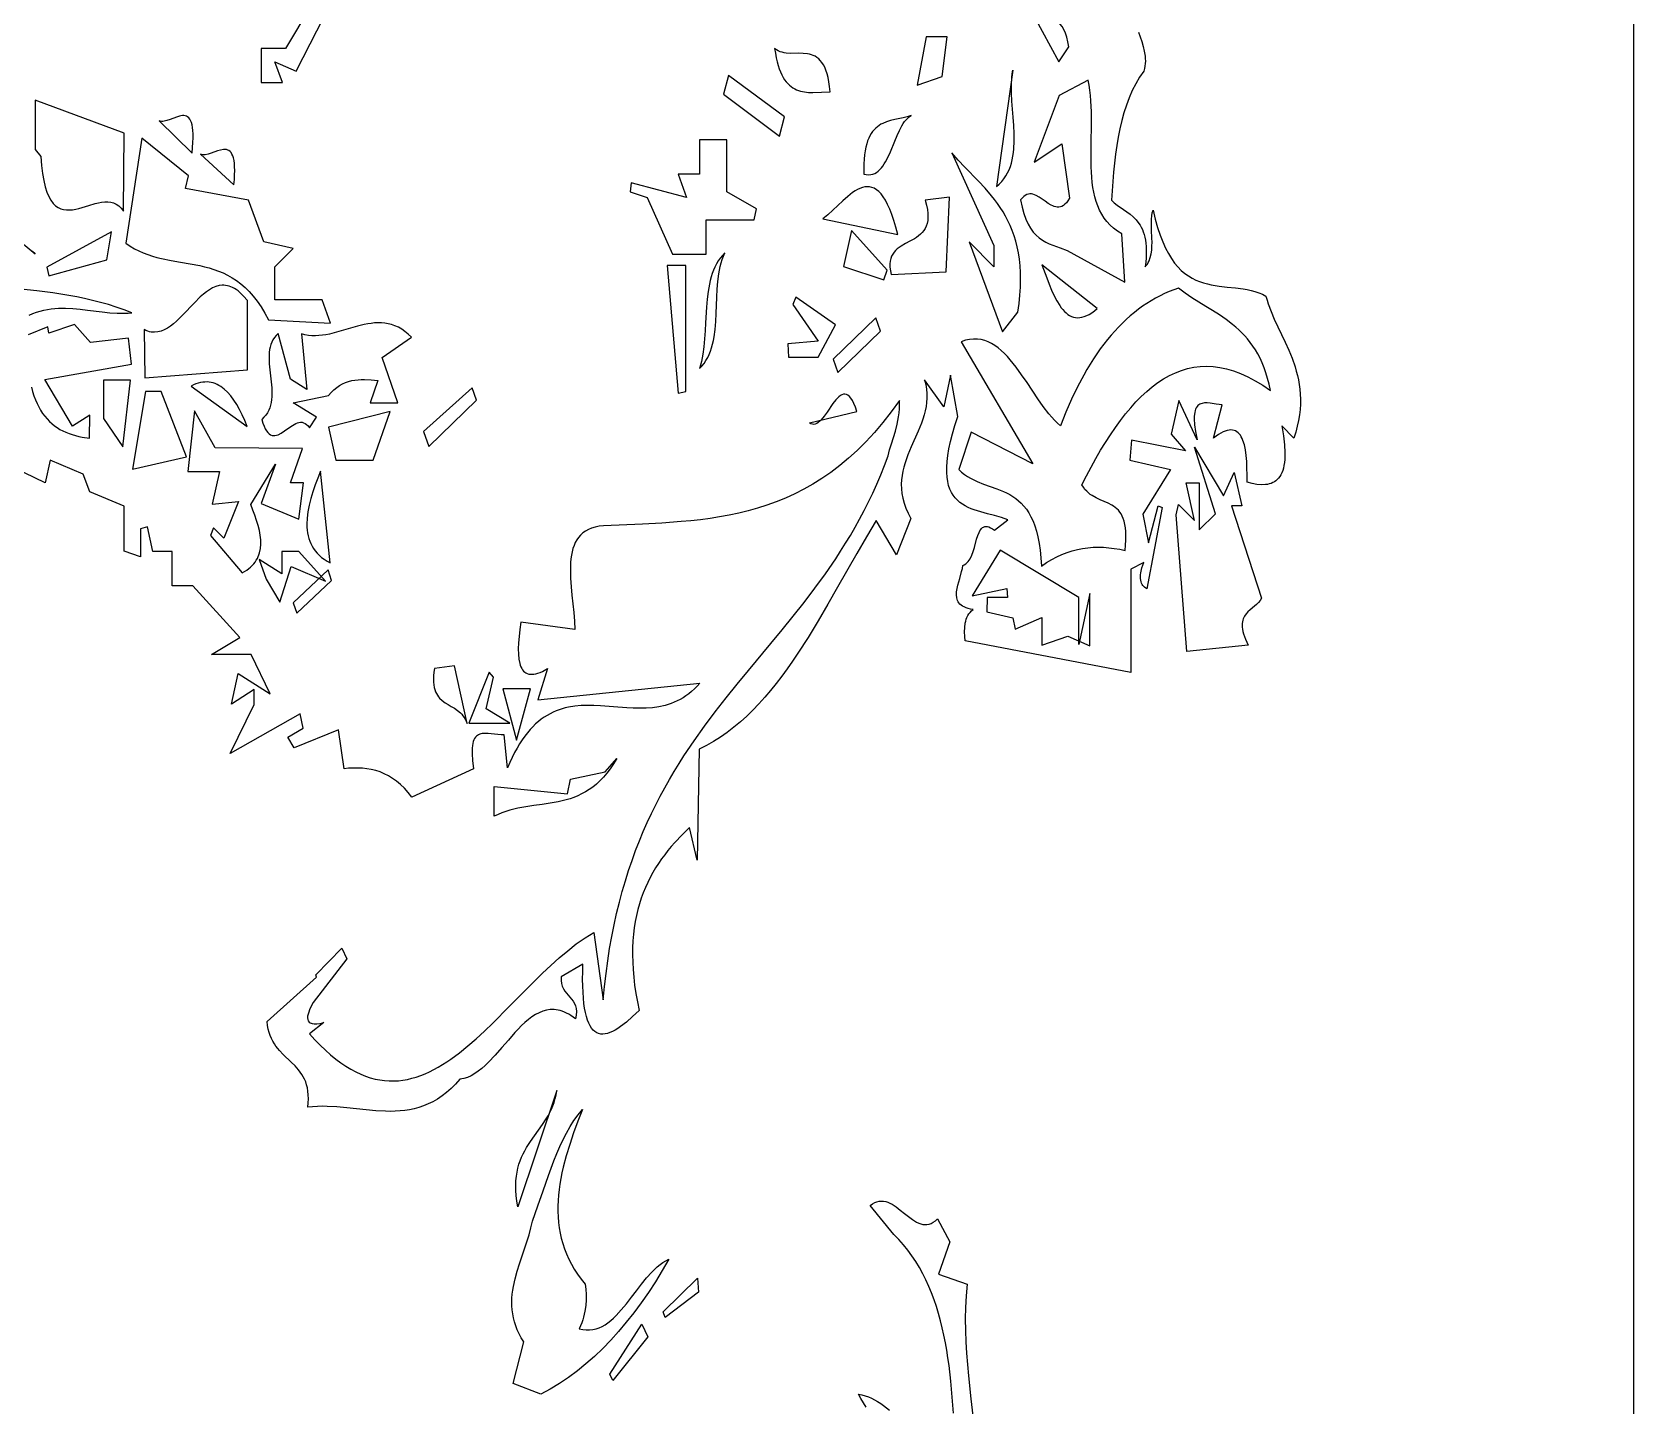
# Model space of a CAD drawing. Header units: metres. Extents: x 0 to 50, y 0 to 50.
# Drawn here: x 32.82 to 50, y 24.79 to 39.52 of the extents above; entities that cross this region are included whole.
import ezdxf

# ---------------------------------------------------------------- set-up
doc = ezdxf.new("R2010")
doc.units = ezdxf.units.M

msp = doc.modelspace()

# ---------------------------------------------------------------- linework, layer by layer
for points in [[(50, 3), (50, 47)], [(35.964207, 40.858509), (35.842983, 40.737045), (35.810016, 39.799904), (35.539962, 39.348922), (35.277678, 39.348922), (35.277678, 38.980998), (35.50534, 38.980998), (35.425692, 39.202679), (35.655216, 39.102689), (36.023903, 39.830687), (35.964207, 40.858509)], [(43.56487, 39.698552), (43.833377, 39.20584), (43.939105, 39.363841), (43.939105, 39.363841), (43.929809, 39.420045), (43.917901, 39.4696), (43.903539, 39.512921), (43.886879, 39.550425), (43.868079, 39.58253), (43.847294, 39.609653), (43.824683, 39.63221), (43.800402, 39.650618), (43.774608, 39.665294), (43.747457, 39.676655), (43.719108, 39.685118), (43.689717, 39.691099), (43.65944, 39.695017), (43.628436, 39.697287), (43.56487, 39.698552)], [(44.68709, 39.524259), (44.72111, 39.422307), (44.736547, 39.370385), (44.749131, 39.317974), (44.757509, 39.265182), (44.759698, 39.238677), (44.760328, 39.212116), (44.75923, 39.185513), (44.756235, 39.158881), (44.751173, 39.132234), (44.743875, 39.105586), (44.743875, 39.105586), (44.698236, 39.039146), (44.656926, 38.969301), (44.619703, 38.896207), (44.586322, 38.820017), (44.55654, 38.740887), (44.530113, 38.658971), (44.506798, 38.574424), (44.486351, 38.4874), (44.468529, 38.398055), (44.453087, 38.306544), (44.439782, 38.21302), (44.42837, 38.117639), (44.418608, 38.020555), (44.410253, 37.921923), (44.396785, 37.720634), (44.396785, 37.720634), (44.426522, 37.69315), (44.458694, 37.667889), (44.527433, 37.62017), (44.562549, 37.595778), (44.597193, 37.569741), (44.63064, 37.541093), (44.662164, 37.508866), (44.691038, 37.472094), (44.704254, 37.451701), (44.716536, 37.429809), (44.727792, 37.406297), (44.737932, 37.381045), (44.746865, 37.353931), (44.754499, 37.324835), (44.760746, 37.293635), (44.765512, 37.260211), (44.768709, 37.224441), (44.770245, 37.186206), (44.770029, 37.145384), (44.76797, 37.101854), (44.763978, 37.055496), (44.757962, 37.006188), (44.757962, 37.006188), (44.770487, 37.020788), (44.781583, 37.036287), (44.791329, 37.052622), (44.799805, 37.069734), (44.813261, 37.106036), (44.822589, 37.1447), (44.828424, 37.185235), (44.831401, 37.227147), (44.832156, 37.269943), (44.831324, 37.31313), (44.827442, 37.39871), (44.82484, 37.479942), (44.825608, 37.517696), (44.828603, 37.552886), (44.83446, 37.585018), (44.843815, 37.613599), (44.843815, 37.613599), (44.866681, 37.516681), (44.891414, 37.427961), (44.917923, 37.34706), (44.946118, 37.273596), (44.975909, 37.207189), (45.007206, 37.147459), (45.039918, 37.094027), (45.073956, 37.04651), (45.109229, 37.00453), (45.145646, 36.967705), (45.183119, 36.935656), (45.221556, 36.908002), (45.260867, 36.884363), (45.300963, 36.864358), (45.341752, 36.847608), (45.383146, 36.833731), (45.425053, 36.822348), (45.467383, 36.813079), (45.510047, 36.805542), (45.552954, 36.799357), (45.639136, 36.789525), (45.725208, 36.78054), (45.810448, 36.769359), (45.852531, 36.761994), (45.894136, 36.752939), (45.935172, 36.741814), (45.975549, 36.728238), (46.015177, 36.711831), (46.053966, 36.692213), (46.053966, 36.692213), (46.065283, 36.649967), (46.078253, 36.608165), (46.108439, 36.525575), (46.143098, 36.44381), (46.180807, 36.362238), (46.259671, 36.197139), (46.297977, 36.112346), (46.333632, 36.025213), (46.365212, 35.935107), (46.379028, 35.888742), (46.391291, 35.841396), (46.401823, 35.79299), (46.410446, 35.743445), (46.416981, 35.692682), (46.42125, 35.640622), (46.423075, 35.587186), (46.422279, 35.532294), (46.418683, 35.475868), (46.412109, 35.417828), (46.402379, 35.358095), (46.389314, 35.29659), (46.372737, 35.233234), (46.352469, 35.167948), (46.223823, 35.302849), (46.223823, 35.302849), (46.241635, 35.195183), (46.252505, 35.099275), (46.256744, 35.014596), (46.256474, 34.976304), (46.254663, 34.940621), (46.25135, 34.907483), (46.246575, 34.876824), (46.240375, 34.848577), (46.232791, 34.822677), (46.22386, 34.799058), (46.213623, 34.777654), (46.202117, 34.758399), (46.189382, 34.741227), (46.175457, 34.726074), (46.160381, 34.712872), (46.144193, 34.701556), (46.126932, 34.69206), (46.108636, 34.684319), (46.089345, 34.678266), (46.069097, 34.673836), (46.047932, 34.670962), (46.003006, 34.669622), (45.954878, 34.67372), (45.903859, 34.682728), (45.850262, 34.69612), (45.850262, 34.69612), (45.85115, 34.77421), (45.850119, 34.848552), (45.846914, 34.918563), (45.841278, 34.983658), (45.832956, 35.04325), (45.821692, 35.096755), (45.80723, 35.143588), (45.79872, 35.16432), (45.789315, 35.183164), (45.778982, 35.200048), (45.76769, 35.214898), (45.755407, 35.227641), (45.7421, 35.238204), (45.727738, 35.246514), (45.712289, 35.252498), (45.695721, 35.256082), (45.678001, 35.257194), (45.659099, 35.25576), (45.638981, 35.251708), (45.617616, 35.244963), (45.594972, 35.235454), (45.571017, 35.223106), (45.545719, 35.207847), (45.519046, 35.189603), (45.490966, 35.168302), (45.583467, 35.525406), (45.583467, 35.525406), (45.551704, 35.529118), (45.519347, 35.534145), (45.45509, 35.543929), (45.424308, 35.546577), (45.39517, 35.546323), (45.368236, 35.542114), (45.35577, 35.538197), (45.344065, 35.532896), (45.333191, 35.526079), (45.323217, 35.517614), (45.314214, 35.50737), (45.306251, 35.495214), (45.299399, 35.481016), (45.293727, 35.464643), (45.289305, 35.445963), (45.286204, 35.424845), (45.284493, 35.401157), (45.284242, 35.374768), (45.288401, 35.313356), (45.29924, 35.239556), (45.317318, 35.152313), (45.119649, 35.574093), (45.037524, 35.212528), (45.192336, 35.031557), (44.611064, 35.147979), (44.594296, 34.933384), (45.029371, 34.832877), (44.732096, 34.353988), (44.792254, 34.044993), (44.898249, 34.443262), (44.939918, 34.424976), (44.776184, 33.554364), (44.776184, 33.554364), (44.763828, 33.561418), (44.752509, 33.569581), (44.742301, 33.578918), (44.733273, 33.589492), (44.725499, 33.601366), (44.71905, 33.614605), (44.713998, 33.629272), (44.710414, 33.64543), (44.70837, 33.663145), (44.707938, 33.682478), (44.70919, 33.703495), (44.712197, 33.726258), (44.723764, 33.77728), (44.743213, 33.836054), (44.604491, 33.76526), (44.604491, 32.658045), (42.827714, 32.996013), (42.827714, 32.996013), (42.823944, 33.043737), (42.822207, 33.091559), (42.82353, 33.138592), (42.828936, 33.183948), (42.83349, 33.205719), (42.839449, 33.226738), (42.846941, 33.246893), (42.856094, 33.266074), (42.867035, 33.28417), (42.879894, 33.301069), (42.894798, 33.316661), (42.911875, 33.330834), (42.911875, 33.330834), (42.884215, 33.336227), (42.859337, 33.34274), (42.83712, 33.350321), (42.817442, 33.358919), (42.800181, 33.368484), (42.785216, 33.378963), (42.772424, 33.390307), (42.761685, 33.402465), (42.752875, 33.415384), (42.745874, 33.429014), (42.740559, 33.443305), (42.736809, 33.458204), (42.733516, 33.489626), (42.73502, 33.522871), (42.740348, 33.557531), (42.748525, 33.593198), (42.769528, 33.665919), (42.790235, 33.737768), (42.798043, 33.772344), (42.802853, 33.805478), (42.802853, 33.805478), (42.818853, 33.81193), (42.83347, 33.820827), (42.846807, 33.831959), (42.858967, 33.845115), (42.870054, 33.860085), (42.88017, 33.876659), (42.897905, 33.913777), (42.912996, 33.954784), (42.92627, 33.997998), (42.950668, 34.084315), (42.963443, 34.124052), (42.977703, 34.159264), (42.985647, 34.174647), (42.994273, 34.188268), (43.003682, 34.199916), (43.013979, 34.209381), (43.025266, 34.216452), (43.037647, 34.22092), (43.051224, 34.222573), (43.066101, 34.221201), (43.082382, 34.216595), (43.100169, 34.208543), (43.119565, 34.196835), (43.140675, 34.181261), (43.286952, 34.292944), (43.286952, 34.292944), (43.215914, 34.317266), (43.142748, 34.338091), (43.068978, 34.357453), (42.996131, 34.377386), (42.925735, 34.399923), (42.891932, 34.412804), (42.859314, 34.427098), (42.828073, 34.443061), (42.798397, 34.460946), (42.77048, 34.481007), (42.74451, 34.503499), (42.72068, 34.528676), (42.699179, 34.556792), (42.680199, 34.588102), (42.663931, 34.622859), (42.650564, 34.661318), (42.640291, 34.703733), (42.633302, 34.750359), (42.629788, 34.801449), (42.62994, 34.857257), (42.633947, 34.918039), (42.642002, 34.984048), (42.654295, 35.055538), (42.671017, 35.132764), (42.692359, 35.215979), (42.718511, 35.305439), (42.749665, 35.401397), (42.671044, 35.844411), (42.597602, 35.503728), (42.391604, 35.795582), (42.391604, 35.795582), (42.404387, 35.744705), (42.412735, 35.695062), (42.416981, 35.646558), (42.417455, 35.599098), (42.414489, 35.552587), (42.408415, 35.506929), (42.399565, 35.462029), (42.388268, 35.417792), (42.374858, 35.374123), (42.359665, 35.330926), (42.325257, 35.245568), (42.249635, 35.076329), (42.213725, 34.990923), (42.197404, 34.94769), (42.182616, 34.903976), (42.169692, 34.859687), (42.158962, 34.814728), (42.150759, 34.769002), (42.145414, 34.722415), (42.143258, 34.674871), (42.144623, 34.626275), (42.14984, 34.576532), (42.159241, 34.525546), (42.173157, 34.473223), (42.191919, 34.419467), (42.21586, 34.364182), (42.245311, 34.307274), (42.092663, 33.917009), (41.873396, 34.286112), (41.873396, 34.286112), (41.769257, 34.111162), (41.666134, 33.932528), (41.4604, 33.569839), (41.356522, 33.388602), (41.251126, 33.209313), (41.143578, 33.033382), (41.033244, 32.862215), (40.976835, 32.778859), (40.919492, 32.697223), (40.861136, 32.617482), (40.801688, 32.539812), (40.741068, 32.46439), (40.679198, 32.391392), (40.615997, 32.320993), (40.551388, 32.25337), (40.485291, 32.188699), (40.417626, 32.127155), (40.348315, 32.068915), (40.277278, 32.014155), (40.204436, 31.96305), (40.12971, 31.915778), (40.053021, 31.872513), (39.974289, 31.833432), (39.952761, 30.643257), (39.87195, 30.995486), (39.87195, 30.995486), (39.79115, 30.916846), (39.713733, 30.83448), (39.676487, 30.791756), (39.640318, 30.747928), (39.605304, 30.70294), (39.571521, 30.656733), (39.539048, 30.60925), (39.507962, 30.560434), (39.478339, 30.510228), (39.450257, 30.458573), (39.423794, 30.405413), (39.399025, 30.350691), (39.37603, 30.294348), (39.354884, 30.236329), (39.335665, 30.176574), (39.318451, 30.115027), (39.303318, 30.05163), (39.290344, 29.986327), (39.279606, 29.919059), (39.271182, 29.849769), (39.265148, 29.778401), (39.261581, 29.704896), (39.26056, 29.629197), (39.262161, 29.551247), (39.266461, 29.470988), (39.273538, 29.388363), (39.283469, 29.303315), (39.296331, 29.215787), (39.312202, 29.12572), (39.331158, 29.033058), (39.331158, 29.033058), (39.262026, 28.966336), (39.195881, 28.908221), (39.132981, 28.85966), (39.102829, 28.839259), (39.073586, 28.821602), (39.045285, 28.806809), (39.017957, 28.794996), (38.991636, 28.786284), (38.966353, 28.780791), (38.942141, 28.778634), (38.919033, 28.779933), (38.897062, 28.784807), (38.876258, 28.793373), (38.856656, 28.805751), (38.838287, 28.822058), (38.821184, 28.842414), (38.80538, 28.866937), (38.790907, 28.895746), (38.777796, 28.928959), (38.766082, 28.966694), (38.755796, 29.009071), (38.746971, 29.056207), (38.739639, 29.108222), (38.733833, 29.165234), (38.729585, 29.227361), (38.726927, 29.294723), (38.725893, 29.367437), (38.726514, 29.445622), (38.728823, 29.529396), (38.496653, 29.391444), (38.496653, 29.391444), (38.495078, 29.354132), (38.498893, 29.321066), (38.507257, 29.291599), (38.519332, 29.265086), (38.534278, 29.240881), (38.551255, 29.218336), (38.587945, 29.175647), (38.605979, 29.15421), (38.622685, 29.13185), (38.637226, 29.107921), (38.64876, 29.081776), (38.656449, 29.05277), (38.659452, 29.020256), (38.656931, 28.983588), (38.648046, 28.94212), (38.648046, 28.94212), (38.599929, 28.977077), (38.576387, 28.991561), (38.553178, 29.00412), (38.530292, 29.01481), (38.507719, 29.023684), (38.48545, 29.030798), (38.463475, 29.036205), (38.441784, 29.039959), (38.420369, 29.042117), (38.399219, 29.04273), (38.378326, 29.041855), (38.337271, 29.035856), (38.297126, 29.024554), (38.257816, 29.008385), (38.219265, 28.987783), (38.181397, 28.963185), (38.144136, 28.935024), (38.107407, 28.903737), (38.071132, 28.869759), (38.035237, 28.833525), (37.999644, 28.79547), (37.929065, 28.715638), (37.858786, 28.633746), (37.7882, 28.553275), (37.716699, 28.477707), (37.680416, 28.442851), (37.643675, 28.410525), (37.606402, 28.381167), (37.568521, 28.35521), (37.529955, 28.333091), (37.490628, 28.315244), (37.450465, 28.302105), (37.409389, 28.294108), (37.409389, 28.294108), (37.362184, 28.241744), (37.314548, 28.194681), (37.2665, 28.152666), (37.218058, 28.115446), (37.169241, 28.08277), (37.120069, 28.054385), (37.07056, 28.030037), (37.020733, 28.009475), (36.970607, 27.992445), (36.9202, 27.978695), (36.869533, 27.967972), (36.818623, 27.960024), (36.767489, 27.954598), (36.716151, 27.951441), (36.664627, 27.950302), (36.612936, 27.950926), (36.509129, 27.956457), (36.404881, 27.966012), (36.195668, 27.989115), (36.091004, 27.998619), (35.986503, 28.004064), (35.934361, 28.004633), (35.882317, 28.003429), (35.830389, 28.000199), (35.778596, 27.994692), (35.778596, 27.994692), (35.783146, 28.042127), (35.784794, 28.086314), (35.783715, 28.127458), (35.78008, 28.165761), (35.774062, 28.201428), (35.765835, 28.234662), (35.755571, 28.265668), (35.743441, 28.294648), (35.729621, 28.321808), (35.714281, 28.34735), (35.697594, 28.371478), (35.679734, 28.394397), (35.641184, 28.437419), (35.600011, 28.478048), (35.515325, 28.558644), (35.474575, 28.601873), (35.455203, 28.624933), (35.43673, 28.649229), (35.419328, 28.674964), (35.40317, 28.702342), (35.388429, 28.731568), (35.375278, 28.762844), (35.363889, 28.796374), (35.354435, 28.832363), (35.347089, 28.871014), (35.342023, 28.912531), (35.872816, 29.391249), (35.865194, 29.41496), (36.143822, 29.701299), (36.198379, 29.584994), (35.836079, 29.116244), (35.836079, 29.116244), (35.808752, 29.064654), (35.79739, 29.039751), (35.788005, 29.015808), (35.780925, 28.993099), (35.776482, 28.971897), (35.775006, 28.952475), (35.776828, 28.935108), (35.782278, 28.920068), (35.791687, 28.907631), (35.805385, 28.898068), (35.823703, 28.891654), (35.846971, 28.888662), (35.87552, 28.889366), (35.90968, 28.89404), (35.949783, 28.902957), (35.795285, 28.781838), (35.795285, 28.781838), (35.852889, 28.718453), (35.909872, 28.659806), (35.96625, 28.605791), (36.022036, 28.556303), (36.077246, 28.511236), (36.131895, 28.470483), (36.185996, 28.43394), (36.239565, 28.401499), (36.292617, 28.373057), (36.345167, 28.348506), (36.397228, 28.327741), (36.448817, 28.310657), (36.499947, 28.297147), (36.550633, 28.287105), (36.600891, 28.280427), (36.650734, 28.277005), (36.700178, 28.276735), (36.749237, 28.279511), (36.797927, 28.285226), (36.846261, 28.293775), (36.894256, 28.305052), (36.941924, 28.318952), (36.989282, 28.335368), (37.036343, 28.354195), (37.083123, 28.375327), (37.129637, 28.398658), (37.175899, 28.424083), (37.221923, 28.451496), (37.267725, 28.48079), (37.31332, 28.511861), (37.403945, 28.578907), (37.493917, 28.651789), (37.583354, 28.729659), (37.672373, 28.811672), (37.761092, 28.896981), (37.938105, 29.074104), (38.115336, 29.254257), (38.204329, 29.343353), (38.29373, 29.430669), (38.383657, 29.515357), (38.47423, 29.596572), (38.565564, 29.673466), (38.65778, 29.745194), (38.750994, 29.81091), (38.798012, 29.841248), (38.845324, 29.869766), (38.947018, 29.145001), (38.947018, 29.145001), (38.960414, 29.288317), (38.976264, 29.427928), (38.994503, 29.563935), (39.015064, 29.696435), (39.037882, 29.825528), (39.06289, 29.951314), (39.090023, 30.07389), (39.119214, 30.193358), (39.150398, 30.309814), (39.183508, 30.423359), (39.218478, 30.534092), (39.255243, 30.642112), (39.293736, 30.747518), (39.333892, 30.850409), (39.375643, 30.950884), (39.418925, 31.049043), (39.463671, 31.144984), (39.509815, 31.238807), (39.557291, 31.33061), (39.606034, 31.420493), (39.655976, 31.508555), (39.707052, 31.594896), (39.759197, 31.679613), (39.812344, 31.762807), (39.921378, 31.925021), (40.033629, 32.082329), (40.148567, 32.235525), (40.265664, 32.385402), (40.384392, 32.532753), (40.504223, 32.678371), (40.74508, 32.967579), (40.86505, 33.112755), (40.984009, 33.25937), (41.10143, 33.408216), (41.216785, 33.560088), (41.329545, 33.715777), (41.439182, 33.876076), (41.492664, 33.958203), (41.545167, 34.04178), (41.596625, 34.126906), (41.646973, 34.21368), (41.696144, 34.302202), (41.744071, 34.39257), (41.79069, 34.484884), (41.835933, 34.579242), (41.879736, 34.675745), (41.922032, 34.77449), (41.962754, 34.875578), (42.001837, 34.979107), (42.001837, 34.979107), (42.016887, 35.042469), (42.036173, 35.107601), (42.057617, 35.175147), (42.079142, 35.245751), (42.098671, 35.320059), (42.107038, 35.358802), (42.114126, 35.398713), (42.119677, 35.439872), (42.12343, 35.482359), (42.125126, 35.526254), (42.124505, 35.57164), (42.124505, 35.57164), (42.03562, 35.449652), (41.945741, 35.335607), (41.854901, 35.229225), (41.763134, 35.130231), (41.67047, 35.038344), (41.576942, 34.953289), (41.482583, 34.874787), (41.387424, 34.802561), (41.291499, 34.736334), (41.194839, 34.675826), (41.097476, 34.620761), (40.999443, 34.570861), (40.900773, 34.525849), (40.801497, 34.485446), (40.701647, 34.449375), (40.601257, 34.417358), (40.500358, 34.389118), (40.398982, 34.364377), (40.297162, 34.342858), (40.19493, 34.324282), (40.092319, 34.308371), (39.98936, 34.29485), (39.886086, 34.283438), (39.78253, 34.27386), (39.574697, 34.259091), (39.366121, 34.248321), (38.94777, 34.229895), (38.94777, 34.229895), (38.901828, 34.224483), (38.859831, 34.215917), (38.82162, 34.204322), (38.787035, 34.189825), (38.755917, 34.172553), (38.728105, 34.152631), (38.703441, 34.130186), (38.681765, 34.105343), (38.662918, 34.07823), (38.64674, 34.048972), (38.633071, 34.017696), (38.621753, 33.984527), (38.612625, 33.949593), (38.605528, 33.913019), (38.600303, 33.874932), (38.59679, 33.835457), (38.594263, 33.752851), (38.596671, 33.66621), (38.602738, 33.576546), (38.611188, 33.484867), (38.630133, 33.299505), (38.638076, 33.207842), (38.643299, 33.118204), (38.063975, 33.195245), (38.063975, 33.195245), (38.052092, 33.116586), (38.043153, 33.04252), (38.037377, 32.973424), (38.034985, 32.909674), (38.036194, 32.851647), (38.041224, 32.799717), (38.050294, 32.754261), (38.056412, 32.734079), (38.063622, 32.715656), (38.071952, 32.69904), (38.081428, 32.684277), (38.092079, 32.671414), (38.103931, 32.6605), (38.117013, 32.651579), (38.13135, 32.644701), (38.146971, 32.639911), (38.163903, 32.637256), (38.182174, 32.636784), (38.20181, 32.638542), (38.22284, 32.642576), (38.24529, 32.648933), (38.269188, 32.657662), (38.294562, 32.668808), (38.349844, 32.69854), (38.244714, 32.36342), (39.982989, 32.543569), (39.982989, 32.543569), (39.953998, 32.511268), (39.924564, 32.481514), (39.894703, 32.454211), (39.864432, 32.429263), (39.833767, 32.406574), (39.802726, 32.386051), (39.771323, 32.367596), (39.739576, 32.351115), (39.707501, 32.336512), (39.675115, 32.323692), (39.642434, 32.312559), (39.609475, 32.303018), (39.542786, 32.288329), (39.47518, 32.278862), (39.40679, 32.273852), (39.337745, 32.272538), (39.268179, 32.274154), (39.198223, 32.277938), (39.057665, 32.288952), (38.917124, 32.299473), (38.847189, 32.302639), (38.777653, 32.303391), (38.708648, 32.300965), (38.640305, 32.294598), (38.572756, 32.283525), (38.53932, 32.275986), (38.506132, 32.266984), (38.473209, 32.256424), (38.440566, 32.244211), (38.40822, 32.230249), (38.376187, 32.214442), (38.344485, 32.196695), (38.313129, 32.176913), (38.282136, 32.155), (38.251523, 32.130861), (38.221305, 32.104401), (38.191499, 32.075523), (38.162123, 32.044133), (38.133191, 32.010135), (38.104721, 31.973433), (38.076729, 31.933932), (38.049231, 31.891537), (38.022245, 31.846152), (37.995786, 31.797682), (37.96987, 31.746031), (37.944515, 31.691105), (37.919737, 31.632806), (37.885427, 31.98899), (37.885427, 31.98899), (37.850667, 31.98812), (37.815391, 31.990203), (37.745352, 31.99818), (37.711622, 32.001545), (37.679441, 32.002811), (37.649325, 32.000713), (37.635203, 31.998009), (37.621791, 31.993989), (37.609153, 31.988498), (37.597354, 31.981375), (37.586459, 31.972465), (37.576531, 31.961608), (37.567637, 31.948646), (37.55984, 31.933423), (37.553204, 31.915779), (37.547795, 31.895558), (37.543677, 31.8726), (37.540914, 31.846749), (37.539571, 31.817845), (37.539713, 31.785732), (37.544709, 31.711244), (37.556417, 31.622022), (36.893596, 31.319024), (36.893596, 31.319024), (36.854597, 31.369323), (36.81444, 31.414502), (36.773189, 31.454765), (36.730909, 31.490318), (36.687663, 31.521365), (36.643515, 31.548111), (36.598531, 31.570761), (36.552773, 31.589519), (36.506307, 31.604589), (36.459195, 31.616178), (36.411503, 31.624489), (36.363294, 31.629727), (36.314633, 31.632097), (36.265584, 31.631804), (36.21621, 31.629052), (36.166576, 31.624046), (36.109106, 32.041445), (35.631637, 31.849017), (35.564236, 31.961575), (35.729549, 32.060959), (35.698082, 32.212666), (34.945713, 31.786401), (35.204238, 32.314069), (35.204238, 32.47254), (34.960574, 32.318194), (35.031156, 32.645611), (35.375736, 32.427342), (35.169188, 32.848922), (34.747282, 32.848922), (35.050478, 33.031201), (34.546343, 33.584771), (34.322965, 33.584771), (34.322965, 33.952696), (34.117334, 33.952696), (34.060413, 34.21674), (33.985143, 34.197979), (33.985143, 33.898255), (33.808888, 33.955687), (33.808888, 34.439111), (33.439326, 34.592925), (33.370616, 34.784164), (33.015354, 34.932027), (32.962865, 34.688545), (32.628456, 34.850869)], [(40.784785, 39.34607), (40.784785, 39.34607), (40.792614, 39.295568), (40.801547, 39.248753), (40.811544, 39.205491), (40.822563, 39.165645), (40.834565, 39.129078), (40.847508, 39.095655), (40.861351, 39.065239), (40.876053, 39.037694), (40.891575, 39.012884), (40.907875, 38.990673), (40.924912, 38.970925), (40.942645, 38.953503), (40.961035, 38.938271), (40.980039, 38.925094), (40.999618, 38.913834), (41.01973, 38.904357), (41.040335, 38.896525), (41.061392, 38.890202), (41.104698, 38.881541), (41.149323, 38.877285), (41.194941, 38.876342), (41.287849, 38.880044), (41.380813, 38.883933), (41.380813, 38.883933), (41.374612, 38.939876), (41.366828, 38.990529), (41.357539, 39.036153), (41.346822, 39.077012), (41.334756, 39.113364), (41.32142, 39.145472), (41.306891, 39.173596), (41.291247, 39.197999), (41.274567, 39.21894), (41.256929, 39.236682), (41.238412, 39.251485), (41.219092, 39.26361), (41.19905, 39.273319), (41.178362, 39.280874), (41.157106, 39.286534), (41.135362, 39.290561), (41.090721, 39.294763), (41.045062, 39.295568), (40.953196, 39.295344), (40.908239, 39.298495), (40.886279, 39.3018), (40.864768, 39.306607), (40.843785, 39.313176), (40.823408, 39.321769), (40.803715, 39.332646), (40.784785, 39.34607)], [(42.410701, 39.471564), (42.313727, 38.955747), (42.582081, 39.047035), (42.633865, 39.471564), (42.410701, 39.471564)], [(40.237915, 38.85599), (40.836525, 38.406644), (40.891964, 38.615324), (40.2914, 39.056336), (40.237915, 38.85599)], [(43.338229, 39.114043), (43.163061, 37.865898), (43.163061, 37.865898), (43.193236, 37.89234), (43.220216, 37.920395), (43.244161, 37.949985), (43.265233, 37.981027), (43.28359, 38.013443), (43.299394, 38.047152), (43.312803, 38.082072), (43.323979, 38.118125), (43.333081, 38.155229), (43.340269, 38.193305), (43.345704, 38.232271), (43.349545, 38.272048), (43.353086, 38.353712), (43.352175, 38.437653), (43.34809, 38.52323), (43.342113, 38.609799), (43.329606, 38.783341), (43.325636, 38.869028), (43.324896, 38.953136), (43.328667, 39.035022), (43.332644, 39.074931), (43.338229, 39.114043)], [(43.422654, 37.723222), (43.422654, 37.723222), (43.438096, 37.645808), (43.456705, 37.57736), (43.478254, 37.517201), (43.502518, 37.464658), (43.529271, 37.419052), (43.558289, 37.379708), (43.589345, 37.345951), (43.622215, 37.317103), (43.656672, 37.29249), (43.692492, 37.271435), (43.729448, 37.253262), (43.767316, 37.237295), (43.844885, 37.209276), (43.923394, 37.18197), (44.539551, 36.842013), (44.509194, 37.361402), (44.509194, 37.361402), (44.46249, 37.389617), (44.420307, 37.420681), (44.382423, 37.454457), (44.348612, 37.490812), (44.31865, 37.52961), (44.292314, 37.570716), (44.269379, 37.613996), (44.249621, 37.659315), (44.232815, 37.706538), (44.218738, 37.755529), (44.207166, 37.806155), (44.197873, 37.85828), (44.190636, 37.911769), (44.185231, 37.966488), (44.181433, 38.022301), (44.179019, 38.079074), (44.177444, 38.19496), (44.178711, 38.313066), (44.182601, 38.551626), (44.181635, 38.669921), (44.176339, 38.78612), (44.171505, 38.843097), (44.164917, 38.899146), (44.156349, 38.954132), (44.145577, 39.007919), (43.835378, 38.842985), (43.568682, 38.128268), (43.86392, 38.324611), (43.945992, 37.741073), (43.945992, 37.741073), (43.929704, 37.715378), (43.913428, 37.69419), (43.897164, 37.677221), (43.880908, 37.664183), (43.864661, 37.654785), (43.848419, 37.648741), (43.832182, 37.645761), (43.815947, 37.645557), (43.799713, 37.647841), (43.783478, 37.652323), (43.76724, 37.658716), (43.750998, 37.66673), (43.718495, 37.68647), (43.685954, 37.709234), (43.653363, 37.732714), (43.620706, 37.754602), (43.587972, 37.772589), (43.571571, 37.779398), (43.555146, 37.784367), (43.538694, 37.787206), (43.522215, 37.787628), (43.505705, 37.785343), (43.489165, 37.780063), (43.472591, 37.771499), (43.455982, 37.759364), (43.439337, 37.743367), (43.422654, 37.723222)], [(32.854175, 38.793957), (32.854175, 38.264771), (32.914429, 38.190827), (32.914429, 38.190827), (32.922366, 38.09323), (32.93307, 38.006716), (32.946392, 37.930688), (32.962183, 37.864548), (32.980295, 37.807701), (33.000578, 37.759548), (33.022883, 37.719493), (33.047062, 37.68694), (33.072965, 37.661292), (33.100443, 37.64195), (33.129347, 37.62832), (33.159529, 37.619803), (33.19084, 37.615804), (33.223129, 37.615724), (33.256249, 37.618968), (33.290051, 37.624938), (33.324384, 37.633037), (33.359102, 37.642669), (33.42909, 37.664144), (33.498825, 37.684587), (33.533224, 37.69293), (33.567113, 37.699223), (33.600343, 37.702872), (33.632764, 37.703278), (33.664227, 37.699845), (33.694584, 37.691976), (33.723685, 37.679074), (33.751382, 37.660542), (33.777526, 37.635784), (33.801967, 37.604202), (33.808502, 38.440972), (32.854175, 38.793957)], [(34.182749, 38.572142), (34.537199, 38.226371), (34.537199, 38.226371), (34.542947, 38.285971), (34.546591, 38.339692), (34.548232, 38.387808), (34.547973, 38.430591), (34.545914, 38.468315), (34.542159, 38.501253), (34.53681, 38.529678), (34.529967, 38.553863), (34.521733, 38.57408), (34.512209, 38.590603), (34.501499, 38.603705), (34.489703, 38.613659), (34.476923, 38.620739), (34.463262, 38.625216), (34.448821, 38.627364), (34.433702, 38.627457), (34.418007, 38.625766), (34.401838, 38.622566), (34.368485, 38.612729), (34.300573, 38.586951), (34.267644, 38.575379), (34.236487, 38.567597), (34.221828, 38.56581), (34.207917, 38.56579), (34.194857, 38.567809), (34.182749, 38.572142)], [(41.739892, 38.000941), (41.739892, 38.000941), (41.766471, 37.995522), (41.791481, 37.993771), (41.81501, 37.995483), (41.837146, 38.000453), (41.857976, 38.008475), (41.877588, 38.019345), (41.89607, 38.032856), (41.91351, 38.048803), (41.929996, 38.066981), (41.945616, 38.087185), (41.960457, 38.109209), (41.974607, 38.132848), (42.001186, 38.18415), (42.026057, 38.239447), (42.073481, 38.355459), (42.09744, 38.412887), (42.1225, 38.467741), (42.149365, 38.518376), (42.163693, 38.541599), (42.178736, 38.563151), (42.194581, 38.582827), (42.211317, 38.600422), (42.22903, 38.615731), (42.247809, 38.628548), (42.247809, 38.628548), (42.205142, 38.614858), (42.161291, 38.603936), (42.072302, 38.585102), (42.028295, 38.574545), (41.985367, 38.561466), (41.944084, 38.544541), (41.924236, 38.534223), (41.905011, 38.522447), (41.88648, 38.509049), (41.868715, 38.493863), (41.851784, 38.476724), (41.83576, 38.457466), (41.820713, 38.435924), (41.806713, 38.411932), (41.793832, 38.385327), (41.78214, 38.355941), (41.771707, 38.32361), (41.762605, 38.288169), (41.754904, 38.249451), (41.748675, 38.207293), (41.743989, 38.161528), (41.740916, 38.111991), (41.739526, 38.058517), (41.739892, 38.000941)], [(33.998934, 38.385344), (33.825874, 37.260424), (33.825874, 37.260424), (33.871492, 37.228746), (33.917974, 37.200889), (33.965246, 37.176509), (34.013239, 37.155263), (34.061878, 37.136807), (34.111094, 37.120797), (34.160813, 37.106888), (34.210965, 37.094739), (34.312277, 37.074341), (34.414455, 37.056852), (34.516924, 37.039523), (34.619109, 37.019603), (34.669916, 37.007813), (34.720436, 36.994344), (34.770598, 36.978852), (34.820329, 36.960994), (34.869559, 36.940426), (34.918215, 36.916804), (34.966225, 36.889785), (35.013517, 36.859025), (35.06002, 36.82418), (35.105662, 36.784906), (35.150371, 36.74086), (35.194075, 36.691697), (35.236701, 36.637075), (35.278179, 36.576649), (35.318437, 36.510076), (35.357402, 36.437012), (36.02102, 36.401063), (35.931289, 36.650809), (35.424557, 36.650809), (35.424557, 37.006469), (35.621906, 37.20421), (35.307203, 37.275875), (35.143425, 37.720318), (34.467835, 37.847462), (34.500334, 37.983257), (33.998934, 38.385344)], [(39.23543, 37.811804), (39.417577, 37.749842), (39.689563, 37.141375), (40.051244, 37.141375), (40.051244, 37.509299), (40.56532, 37.509299), (40.589717, 37.627737), (40.271562, 37.810507), (40.271562, 38.36779), (39.977804, 38.36779), (39.977804, 37.999865), (39.750142, 37.999865), (39.840105, 37.749472), (39.246305, 37.907558), (39.23543, 37.811804)], [(34.626077, 38.215821), (34.985476, 37.883768), (34.985476, 37.883768), (34.99053, 37.941068), (34.993524, 37.992635), (34.994558, 38.038739), (34.993733, 38.079653), (34.991151, 38.115645), (34.986912, 38.146987), (34.981118, 38.173949), (34.973869, 38.196802), (34.965266, 38.215816), (34.955411, 38.231261), (34.944404, 38.243409), (34.932347, 38.252529), (34.91934, 38.258892), (34.905484, 38.26277), (34.89088, 38.264431), (34.87563, 38.264148), (34.843593, 38.258827), (34.810182, 38.248973), (34.742464, 38.224317), (34.709775, 38.213845), (34.678942, 38.207495), (34.664474, 38.206543), (34.650773, 38.207432), (34.63794, 38.210435), (34.626077, 38.215821)], [(42.684233, 38.229025), (43.135702, 37.236615), (43.135702, 37.006469), (42.869451, 37.273247), (43.227933, 36.308927), (43.392899, 36.520623), (43.392899, 36.520623), (43.405595, 36.613522), (43.414597, 36.702217), (43.420048, 36.786875), (43.422094, 36.86766), (43.420879, 36.944739), (43.416548, 37.018276), (43.409246, 37.088437), (43.399118, 37.155388), (43.386307, 37.219293), (43.370959, 37.280318), (43.353219, 37.338628), (43.33323, 37.39439), (43.311139, 37.447768), (43.287089, 37.498927), (43.261225, 37.548034), (43.233692, 37.595253), (43.204635, 37.64075), (43.174198, 37.684691), (43.142526, 37.72724), (43.109764, 37.768563), (43.041547, 37.848193), (42.970704, 37.924904), (42.825774, 38.074863), (42.754001, 38.150757), (42.684233, 38.229025)], [(41.29991, 37.519535), (42.10481, 37.352456), (42.10481, 37.352456), (42.083784, 37.432321), (42.062324, 37.504307), (42.040447, 37.568721), (42.018169, 37.625868), (41.995508, 37.676056), (41.97248, 37.71959), (41.949101, 37.756776), (41.92539, 37.787922), (41.901361, 37.813333), (41.877033, 37.833315), (41.852422, 37.848176), (41.827545, 37.858221), (41.802418, 37.863756), (41.777059, 37.865088), (41.751484, 37.862523), (41.725709, 37.856368), (41.699752, 37.846929), (41.673629, 37.834512), (41.647358, 37.819423), (41.620954, 37.80197), (41.567817, 37.761192), (41.514354, 37.714628), (41.406981, 37.613949), (41.353341, 37.564734), (41.29991, 37.519535)], [(42.399794, 37.720986), (42.399794, 37.720986), (42.413533, 37.669104), (42.4227, 37.621791), (42.427588, 37.578762), (42.428493, 37.539736), (42.425712, 37.504428), (42.419538, 37.472556), (42.410267, 37.443836), (42.398195, 37.417986), (42.383616, 37.394723), (42.366827, 37.373763), (42.348122, 37.354823), (42.327796, 37.33762), (42.306145, 37.321872), (42.283465, 37.307294), (42.236195, 37.28052), (42.188348, 37.255033), (42.142288, 37.228569), (42.120665, 37.214263), (42.100375, 37.198863), (42.081712, 37.182087), (42.064972, 37.163651), (42.050451, 37.143272), (42.038442, 37.120667), (42.029242, 37.095553), (42.023146, 37.067647), (42.020449, 37.036666), (42.021447, 37.002327), (42.026434, 36.964346), (42.035706, 36.922441), (42.625084, 36.952012), (42.661431, 37.754582), (42.399794, 37.720986)], [(32.807818, 37.182911), (32.824524, 37.173993), (32.840203, 37.161023), (32.854745, 37.143596), (32.406961, 37.509299)], [(32.999583, 36.911268), (33.624453, 37.080217), (33.674718, 37.381696), (32.980284, 37.002037), (32.999583, 36.911268)], [(41.610562, 37.395), (41.523385, 37.011191), (41.95719, 36.86691), (41.990166, 36.969473), (41.610562, 37.395)], [(39.977574, 35.915114), (39.977574, 35.915114), (40.003781, 35.942065), (40.027251, 35.970845), (40.048145, 36.001346), (40.066621, 36.033462), (40.08284, 36.067085), (40.096961, 36.10211), (40.109145, 36.138429), (40.11955, 36.175936), (40.128338, 36.214524), (40.135667, 36.254085), (40.146589, 36.335705), (40.153595, 36.41994), (40.157963, 36.505937), (40.163901, 36.679801), (40.168026, 36.76596), (40.174628, 36.850466), (40.184983, 36.932463), (40.191969, 36.972255), (40.200372, 37.011099), (40.210352, 37.04889), (40.222071, 37.08552), (40.235686, 37.120882), (40.251359, 37.154871), (40.251359, 37.154871), (40.225376, 37.127769), (40.201819, 37.099048), (40.180557, 37.068793), (40.161461, 37.037091), (40.144399, 37.00403), (40.129243, 36.969697), (40.115862, 36.934178), (40.104125, 36.89756), (40.093904, 36.859931), (40.085066, 36.821376), (40.071025, 36.741841), (40.060961, 36.659648), (40.053832, 36.575495), (40.044219, 36.404087), (40.039651, 36.318222), (40.033856, 36.233178), (40.025792, 36.14965), (40.014417, 36.068333), (39.998692, 35.989923), (39.988872, 35.952025), (39.977574, 35.915114)], [(39.630431, 37.018733), (39.75105, 35.650046), (39.830925, 35.669677), (39.830925, 37.018733), (39.630431, 37.018733)], [(43.651431, 37.026739), (43.651431, 37.026739), (43.701857, 36.887742), (43.727744, 36.820592), (43.754465, 36.756295), (43.782307, 36.695817), (43.81156, 36.640123), (43.84251, 36.59018), (43.858712, 36.567666), (43.875447, 36.546952), (43.89275, 36.528159), (43.910658, 36.511406), (43.929206, 36.496816), (43.948431, 36.484508), (43.968368, 36.474603), (43.989055, 36.467223), (44.010525, 36.462487), (44.032817, 36.460516), (44.055965, 36.461432), (44.080006, 36.465355), (44.104975, 36.472405), (44.13091, 36.482703), (44.157845, 36.496371), (44.185816, 36.513528), (44.214861, 36.534296), (44.245014, 36.558794), (43.651431, 37.026739)], [(32.791297, 36.487188), (32.830189, 36.504325), (32.8691, 36.518919), (32.908031, 36.531126), (32.946984, 36.5411), (32.985961, 36.548995), (33.024961, 36.554966), (33.063988, 36.559166), (33.103042, 36.561751), (33.181238, 36.562692), (33.259561, 36.559022), (33.338021, 36.551978), (33.41663, 36.542793), (33.574341, 36.522943), (33.653464, 36.514748), (33.732782, 36.509353), (33.812305, 36.507993), (33.852146, 36.509212), (33.892044, 36.511902), (33.892044, 36.511902), (33.80811, 36.54443), (33.72394, 36.573971), (33.639549, 36.600716), (33.554951, 36.624861), (33.470161, 36.646596), (33.385194, 36.666116), (33.300065, 36.683613), (33.214788, 36.69928), (33.129378, 36.713311), (33.043849, 36.725897), (32.872496, 36.747511), (32.700847, 36.765664)], [(34.0306, 35.817122), (35.130799, 35.90139), (35.131655, 36.64366), (35.131655, 36.64366), (35.090053, 36.69209), (35.049552, 36.731332), (35.029693, 36.747678), (35.010085, 36.761932), (34.99072, 36.77416), (34.971589, 36.784431), (34.952684, 36.792813), (34.933997, 36.799374), (34.915521, 36.804182), (34.897246, 36.807305), (34.879165, 36.80881), (34.861269, 36.808766), (34.826002, 36.804302), (34.79138, 36.794455), (34.757337, 36.77977), (34.723808, 36.760789), (34.690729, 36.738057), (34.658034, 36.712117), (34.625658, 36.683511), (34.561603, 36.620481), (34.434459, 36.486359), (34.370328, 36.423963), (34.337895, 36.395834), (34.305131, 36.370475), (34.271969, 36.34843), (34.238345, 36.330242), (34.204195, 36.316456), (34.169452, 36.307613), (34.134052, 36.304259), (34.116085, 36.30481), (34.09793, 36.306937), (34.079577, 36.310707), (34.06102, 36.316189), (34.042249, 36.32345), (34.023257, 36.33256), (34.0306, 35.817122)], [(43.849903, 35.301445), (43.849903, 35.301445), (43.817819, 35.33011), (43.78638, 35.36149), (43.755514, 35.39531), (43.725148, 35.431297), (43.66563, 35.508669), (43.607247, 35.591412), (43.491573, 35.76422), (43.433126, 35.849893), (43.373499, 35.932151), (43.343064, 35.971312), (43.312116, 36.008796), (43.280585, 36.044329), (43.248398, 36.077634), (43.215482, 36.108439), (43.181766, 36.136468), (43.147176, 36.161447), (43.111641, 36.183101), (43.075089, 36.201156), (43.037447, 36.215337), (42.998642, 36.22537), (42.958603, 36.23098), (42.917257, 36.231893), (42.874532, 36.227833), (42.830355, 36.218528), (42.784655, 36.203701), (43.554793, 34.892844), (42.891962, 35.232033), (42.758584, 34.832711), (42.758584, 34.832711), (42.788997, 34.805035), (42.820499, 34.780343), (42.852962, 34.758307), (42.886262, 34.738598), (42.920272, 34.720888), (42.954865, 34.704849), (43.025301, 34.676465), (43.167636, 34.62528), (43.237519, 34.597221), (43.271698, 34.581424), (43.305201, 34.564012), (43.337902, 34.544654), (43.369675, 34.523024), (43.400393, 34.498791), (43.429931, 34.471628), (43.458163, 34.441206), (43.484962, 34.407196), (43.510203, 34.36927), (43.53376, 34.327098), (43.555506, 34.280353), (43.575316, 34.228706), (43.593063, 34.171828), (43.608622, 34.10939), (43.621866, 34.041064), (43.63267, 33.966522), (43.640907, 33.885434), (43.646451, 33.797472), (43.646451, 33.797472), (43.70096, 33.834118), (43.755575, 33.866845), (43.810319, 33.895744), (43.865214, 33.920909), (43.920283, 33.94243), (43.975548, 33.960401), (44.031031, 33.974914), (44.086755, 33.986061), (44.142743, 33.993933), (44.199016, 33.998623), (44.255597, 34.000224), (44.312508, 33.998828), (44.369772, 33.994526), (44.427412, 33.98741), (44.485449, 33.977574), (44.543906, 33.965109), (44.543906, 33.965109), (44.548844, 34.022978), (44.551394, 34.07601), (44.55167, 34.124456), (44.549785, 34.168568), (44.545851, 34.208599), (44.539982, 34.2448), (44.532292, 34.277423), (44.522892, 34.30672), (44.511896, 34.332943), (44.499417, 34.356345), (44.485568, 34.377175), (44.470463, 34.395688), (44.454214, 34.412134), (44.436935, 34.426766), (44.418738, 34.439835), (44.399736, 34.451593), (44.359772, 34.472185), (44.317948, 34.490557), (44.275167, 34.508724), (44.232334, 34.528702), (44.190355, 34.552505), (44.169968, 34.566471), (44.150134, 34.582149), (44.130965, 34.599792), (44.112574, 34.61965), (44.095076, 34.641975), (44.078582, 34.667021), (44.078582, 34.667021), (44.128151, 34.764425), (44.17827, 34.858975), (44.228973, 34.950533), (44.280292, 35.038959), (44.33226, 35.124115), (44.384909, 35.205863), (44.438272, 35.284065), (44.492383, 35.358581), (44.547274, 35.429273), (44.602978, 35.496002), (44.659527, 35.558631), (44.716955, 35.617021), (44.775294, 35.671032), (44.834577, 35.720527), (44.894837, 35.765367), (44.956106, 35.805413), (45.018418, 35.840527), (45.081805, 35.870571), (45.1463, 35.895406), (45.211936, 35.914893), (45.278746, 35.928894), (45.346762, 35.93727), (45.416017, 35.939883), (45.486544, 35.936594), (45.558377, 35.927266), (45.631546, 35.911758), (45.706086, 35.889933), (45.78203, 35.861652), (45.859409, 35.826777), (45.938258, 35.785169), (46.018608, 35.73669), (46.100492, 35.6812), (46.100492, 35.6812), (46.086545, 35.747195), (46.070717, 35.809534), (46.053087, 35.868379), (46.033737, 35.923891), (46.012745, 35.97623), (45.990191, 36.025558), (45.966155, 36.072035), (45.940716, 36.115824), (45.913956, 36.157083), (45.885952, 36.195976), (45.856785, 36.232661), (45.826535, 36.267302), (45.795281, 36.300058), (45.763104, 36.33109), (45.730082, 36.360561), (45.696296, 36.388629), (45.626751, 36.441206), (45.555105, 36.490109), (45.481997, 36.536626), (45.408064, 36.582045), (45.333946, 36.627654), (45.260279, 36.67474), (45.187702, 36.724592), (45.116852, 36.778498), (45.116852, 36.778498), (45.066043, 36.760319), (45.015986, 36.740358), (44.966678, 36.718612), (44.918116, 36.69508), (44.870298, 36.66976), (44.82322, 36.642648), (44.77688, 36.613742), (44.731275, 36.583041), (44.686402, 36.550541), (44.642258, 36.516241), (44.598841, 36.480139), (44.556147, 36.442231), (44.514174, 36.402516), (44.47292, 36.360991), (44.43238, 36.317654), (44.392553, 36.272503), (44.353436, 36.225535), (44.315025, 36.176748), (44.277318, 36.12614), (44.240312, 36.073708), (44.204005, 36.019451), (44.168393, 35.963365), (44.133473, 35.905448), (44.099244, 35.845699), (44.032843, 35.720693), (43.969168, 35.588327), (43.908195, 35.448584), (43.849903, 35.301445)], [(40.980129, 36.600595), (41.252384, 36.210055), (40.927841, 36.180416), (40.932518, 36.037601), (41.252504, 36.037601), (41.435579, 36.382779), (41.013319, 36.67998), (40.980129, 36.600595)], [(41.461393, 35.872467), (41.918321, 36.316254), (41.86806, 36.460688), (41.410917, 36.017614), (41.461393, 35.872467)], [(32.815126, 35.717529), (32.827612, 35.669634), (32.841685, 35.624368), (32.857307, 35.581669), (32.87444, 35.541473), (32.893046, 35.50372), (32.913087, 35.468347), (32.934525, 35.43529), (32.957322, 35.404488), (32.98144, 35.375877), (33.006841, 35.349397), (33.033487, 35.324983), (33.061341, 35.302574), (33.090364, 35.282107), (33.120518, 35.26352), (33.151765, 35.246751), (33.184068, 35.231736), (33.217388, 35.218413), (33.251687, 35.20672), (33.286928, 35.196595), (33.323072, 35.187975), (33.360082, 35.180797), (33.436546, 35.170518), (33.441517, 35.415826), (33.255207, 35.29781), (32.95645, 35.796724), (33.888825, 35.96204), (33.854937, 36.239849), (33.447873, 36.194241), (33.27504, 36.386658), (32.999642, 36.294677), (32.989328, 36.36121), (32.780424, 36.277211)], [(35.769546, 35.689692), (35.591996, 35.801488), (35.46045, 36.291707), (35.46045, 36.291707), (35.438669, 36.270722), (35.420136, 36.248326), (35.404631, 36.22461), (35.391934, 36.199664), (35.381825, 36.17358), (35.374086, 36.146447), (35.368496, 36.118357), (35.364837, 36.089401), (35.362888, 36.05967), (35.36243, 36.029254), (35.365109, 35.966731), (35.371119, 35.90256), (35.378702, 35.837468), (35.386103, 35.77218), (35.391566, 35.707423), (35.393333, 35.643925), (35.392283, 35.612875), (35.38965, 35.582411), (35.385216, 35.552626), (35.37876, 35.523609), (35.370063, 35.495452), (35.358906, 35.468245), (35.345069, 35.442079), (35.328333, 35.417046), (35.308478, 35.393235), (35.285284, 35.370738), (35.285284, 35.370738), (35.29719, 35.331233), (35.309667, 35.297585), (35.322685, 35.269446), (35.336212, 35.246466), (35.350219, 35.228297), (35.364675, 35.214589), (35.379547, 35.204992), (35.394807, 35.199159), (35.410422, 35.196738), (35.426362, 35.197383), (35.442597, 35.200742), (35.459095, 35.206468), (35.492757, 35.223621), (35.527104, 35.246048), (35.596862, 35.295553), (35.63178, 35.317044), (35.649141, 35.325752), (35.666395, 35.332636), (35.683513, 35.337348), (35.700462, 35.339537), (35.717212, 35.338854), (35.733733, 35.334952), (35.749993, 35.327479), (35.765961, 35.316088), (35.781607, 35.300429), (35.796901, 35.280152), (35.872081, 35.395725), (35.620395, 35.547035), (35.998635, 35.625578), (35.998635, 35.625578), (36.027631, 35.659225), (36.057387, 35.688454), (36.087859, 35.713536), (36.119002, 35.734747), (36.150775, 35.75236), (36.183133, 35.766648), (36.216032, 35.777885), (36.24943, 35.786345), (36.283282, 35.792301), (36.317545, 35.796026), (36.352176, 35.797796), (36.38713, 35.797882), (36.457837, 35.794101), (36.529318, 35.786872), (36.445417, 35.547035), (36.743309, 35.547035), (36.576982, 36.034426), (36.890646, 36.250714), (36.890646, 36.250714), (36.855593, 36.284321), (36.820328, 36.313212), (36.78486, 36.337648), (36.749197, 36.357891), (36.713351, 36.374204), (36.67733, 36.386848), (36.641143, 36.396086), (36.6048, 36.402179), (36.56831, 36.405389), (36.531684, 36.405978), (36.494929, 36.404208), (36.458056, 36.400341), (36.421074, 36.394639), (36.383993, 36.387365), (36.309569, 36.369144), (36.23486, 36.347774), (36.159941, 36.325351), (36.084888, 36.30397), (36.009776, 36.285727), (35.972221, 36.278437), (35.93468, 36.272717), (35.897161, 36.26883), (35.859675, 36.267037), (35.822231, 36.2676), (35.784838, 36.270781), (35.747505, 36.276842), (35.710242, 36.286045), (35.769546, 35.689692)], [(33.58857, 35.792318), (33.58857, 35.380593), (33.793267, 35.077822), (33.878479, 35.792318), (33.58857, 35.792318)], [(34.525658, 35.727574), (35.129534, 35.293541), (35.129534, 35.293541), (35.102501, 35.357255), (35.074571, 35.417876), (35.04563, 35.475021), (35.015564, 35.528309), (34.98426, 35.577356), (34.951604, 35.62178), (34.917482, 35.661199), (34.88178, 35.695228), (34.844385, 35.723487), (34.825017, 35.735333), (34.805184, 35.745593), (34.78487, 35.754218), (34.764061, 35.761162), (34.742744, 35.766376), (34.720904, 35.769812), (34.698527, 35.771423), (34.675599, 35.771161), (34.652106, 35.768978), (34.628032, 35.764826), (34.603365, 35.758658), (34.57809, 35.750425), (34.552192, 35.74008), (34.525658, 35.727574)], [(34.036164, 35.669677), (33.898591, 34.83823), (34.476103, 34.967454), (34.206229, 35.669677), (34.036164, 35.669677)], [(37.542272, 35.707261), (37.020306, 35.241344), (37.075732, 35.077926), (37.586539, 35.57781), (37.542272, 35.707261)], [(41.158084, 35.333693), (41.666434, 35.456482), (41.666434, 35.456482), (41.650412, 35.502314), (41.634389, 35.5408), (41.618366, 35.572356), (41.602342, 35.597396), (41.58632, 35.616332), (41.570301, 35.62958), (41.554285, 35.637553), (41.538273, 35.640665), (41.522267, 35.639331), (41.506268, 35.633965), (41.490276, 35.62498), (41.474294, 35.61279), (41.45832, 35.597811), (41.442358, 35.580454), (41.41047, 35.540269), (41.346871, 35.4496), (41.315176, 35.405741), (41.283561, 35.367282), (41.267787, 35.351113), (41.252037, 35.337535), (41.236311, 35.326964), (41.22061, 35.319813), (41.204936, 35.316497), (41.18929, 35.317428), (41.173672, 35.323022), (41.158084, 35.333693)], [(34.564643, 35.460774), (34.490157, 34.811186), (34.831976, 34.811186), (34.752153, 34.459755), (35.033441, 34.490659), (34.876383, 34.097238), (34.766841, 34.206997), (34.734728, 34.125652), (35.073557, 33.725616), (35.073557, 33.725616), (35.099186, 33.740054), (35.122829, 33.755178), (35.14454, 33.770973), (35.16437, 33.787425), (35.182371, 33.80452), (35.198594, 33.822242), (35.213092, 33.840579), (35.225917, 33.859514), (35.23712, 33.879035), (35.246753, 33.899127), (35.254868, 33.919775), (35.261517, 33.940965), (35.270625, 33.984914), (35.274492, 34.030859), (35.273534, 34.078684), (35.268164, 34.128275), (35.258799, 34.179518), (35.245854, 34.232297), (35.229743, 34.286497), (35.210882, 34.342004), (35.189686, 34.398702), (35.16657, 34.456477), (35.43066, 34.889494), (35.279427, 34.468572), (35.683222, 34.300509), (35.730555, 34.688545), (35.592471, 34.688545), (35.721257, 35.057498), (34.785906, 35.067042), (34.564643, 35.460774)], [(36.000353, 35.286452), (36.080447, 34.933828), (36.480757, 34.933828), (36.662497, 35.454488), (36.000353, 35.286452)], [(45.287172, 35.07275), (45.598961, 34.552072), (45.713428, 34.801152), (45.794718, 34.443262), (45.684584, 34.443262), (46.006971, 33.453639), (46.006971, 33.453639), (45.991847, 33.428385), (45.973281, 33.405925), (45.952183, 33.385478), (45.929462, 33.366266), (45.882792, 33.328423), (45.860661, 33.308233), (45.840547, 33.286157), (45.823357, 33.261416), (45.810002, 33.233229), (45.805047, 33.2176), (45.801392, 33.200818), (45.79915, 33.182784), (45.798435, 33.163401), (45.799361, 33.142572), (45.802042, 33.120199), (45.80659, 33.096185), (45.813121, 33.070433), (45.832583, 33.013322), (45.861337, 32.948086), (45.203928, 32.881971), (45.091313, 34.345566), (45.116711, 34.457386), (45.288724, 34.285032), (45.197072, 34.688545), (45.338886, 34.688545), (45.338886, 34.185715), (45.511461, 34.358632), (45.287172, 35.07275)], [(35.91528, 34.816467), (35.91528, 34.816467), (35.885799, 34.741757), (35.85826, 34.667512), (35.833272, 34.594008), (35.811446, 34.521522), (35.793391, 34.450328), (35.779716, 34.380702), (35.771032, 34.31292), (35.767947, 34.247258), (35.768695, 34.215308), (35.771071, 34.183991), (35.775153, 34.153342), (35.781015, 34.123395), (35.788734, 34.094184), (35.798387, 34.065745), (35.810049, 34.038111), (35.823797, 34.011318), (35.839708, 33.985398), (35.857856, 33.960388), (35.878318, 33.936321), (35.901172, 33.913232), (35.926491, 33.891156), (35.954354, 33.870126), (35.984837, 33.850177), (36.018014, 33.831344), (35.91528, 34.816467)], [(35.497996, 33.715871), (35.256367, 33.868927), (35.332757, 33.656312), (35.47937, 33.411474), (35.60149, 33.793855), (35.967484, 33.634412), (35.681595, 33.952696), (35.497996, 33.952696), (35.497996, 33.715871)], [(43.203316, 33.966982), (42.903319, 33.477824), (43.275319, 33.557129), (43.282581, 33.46213), (43.062262, 33.46213), (43.059581, 33.306651), (43.338608, 33.24311), (43.364894, 33.121177), (43.649778, 33.245286), (43.649778, 32.951124), (43.928136, 33.045815), (44.163855, 32.943125), (44.163855, 33.50301), (44.046351, 32.957937), (44.046351, 33.459193), (43.203316, 33.966982)], [(35.661064, 33.291477), (36.034055, 33.642219), (35.99544, 33.756483), (35.622897, 33.404331), (35.661064, 33.291477)], [(37.135234, 32.70098), (37.135234, 32.70098), (37.129839, 32.659216), (37.126668, 32.620815), (37.125604, 32.58559), (37.12653, 32.553356), (37.12933, 32.523926), (37.133887, 32.497114), (37.140084, 32.472733), (37.147805, 32.450599), (37.156933, 32.430523), (37.167352, 32.412322), (37.178944, 32.395807), (37.191594, 32.380793), (37.219597, 32.354524), (37.25043, 32.332024), (37.283159, 32.311806), (37.31685, 32.292378), (37.35057, 32.272252), (37.383386, 32.249938), (37.414366, 32.223947), (37.428875, 32.209108), (37.442575, 32.19279), (37.455349, 32.174809), (37.467081, 32.154978), (37.477654, 32.13311), (37.486951, 32.10902), (37.351914, 32.726281), (37.135234, 32.70098)], [(37.945979, 32.113073), (37.692714, 32.265333), (37.770192, 32.606444), (37.723032, 32.660516), (37.50661, 32.113073), (37.945979, 32.113073)], [(37.868877, 32.480998), (38.016747, 31.930804), (38.164787, 32.480998), (37.868877, 32.480998)], [(39.091719, 31.734217), (39.091719, 31.734217), (39.057343, 31.676994), (39.02211, 31.624689), (38.986065, 31.577056), (38.949248, 31.533847), (38.911702, 31.494815), (38.87347, 31.459712), (38.834594, 31.42829), (38.795117, 31.400303), (38.75508, 31.375502), (38.714527, 31.35364), (38.673499, 31.33447), (38.632039, 31.317745), (38.590189, 31.303216), (38.547992, 31.290637), (38.50549, 31.279759), (38.462726, 31.270336), (38.376579, 31.254863), (38.28989, 31.242239), (38.202999, 31.230482), (38.116243, 31.217614), (38.029963, 31.201655), (37.987108, 31.191897), (37.944498, 31.180625), (37.902177, 31.167589), (37.860186, 31.152544), (37.818568, 31.13524), (37.777366, 31.115432), (37.775099, 31.43284), (38.563239, 31.356224), (38.597129, 31.513432), (38.968459, 31.592595), (39.091719, 31.734217)], [(38.450451, 28.173092), (38.030507, 26.925985), (38.030507, 26.925985), (38.020197, 26.988485), (38.013238, 27.047623), (38.009447, 27.103584), (38.00864, 27.156552), (38.010632, 27.206712), (38.015241, 27.254249), (38.022281, 27.299345), (38.031569, 27.342186), (38.042921, 27.382957), (38.056152, 27.421841), (38.07108, 27.459022), (38.087519, 27.494686), (38.105286, 27.529016), (38.124197, 27.562197), (38.164714, 27.625848), (38.2076, 27.687115), (38.251381, 27.747472), (38.294586, 27.808394), (38.335742, 27.871356), (38.355093, 27.904062), (38.373379, 27.937831), (38.390417, 27.972848), (38.406024, 28.009296), (38.420014, 28.047361), (38.432205, 28.087225), (38.442412, 28.129074), (38.450451, 28.173092)], [(38.722836, 27.971641), (38.722836, 27.971641), (38.67429, 27.845626), (38.628649, 27.720571), (38.586731, 27.596524), (38.549351, 27.473529), (38.517327, 27.351633), (38.503578, 27.291112), (38.491475, 27.230882), (38.481118, 27.170951), (38.472611, 27.111322), (38.466055, 27.052004), (38.461553, 26.993), (38.459206, 26.934317), (38.459117, 26.875961), (38.461387, 26.817936), (38.46612, 26.76025), (38.473416, 26.702908), (38.483377, 26.645916), (38.496107, 26.589279), (38.511707, 26.533003), (38.530279, 26.477094), (38.551925, 26.421557), (38.576748, 26.366399), (38.604849, 26.311625), (38.63633, 26.257241), (38.671294, 26.203253), (38.709843, 26.149666), (38.752078, 26.096487), (38.752078, 26.096487), (38.758744, 26.043471), (38.762511, 25.987542), (38.762746, 25.929225), (38.758811, 25.869052), (38.750073, 25.807549), (38.735894, 25.745246), (38.726566, 25.713959), (38.715639, 25.682671), (38.703035, 25.651446), (38.688674, 25.620352), (38.688674, 25.620352), (38.727272, 25.611345), (38.764606, 25.606938), (38.800748, 25.606879), (38.835768, 25.610917), (38.869739, 25.618799), (38.902731, 25.630275), (38.934816, 25.645092), (38.966065, 25.663), (38.996551, 25.683746), (39.026344, 25.707079), (39.055515, 25.732748), (39.084137, 25.760501), (39.140016, 25.821251), (39.194553, 25.887318), (39.248319, 25.956688), (39.301886, 26.02735), (39.355825, 26.09729), (39.410707, 26.164496), (39.467103, 26.226955), (39.496048, 26.255775), (39.525586, 26.282654), (39.555788, 26.30734), (39.586726, 26.329581), (39.618472, 26.349126), (39.651096, 26.365723), (39.651096, 26.365723), (39.579364, 26.243058), (39.505899, 26.124151), (39.43067, 26.009116), (39.353645, 25.898068), (39.27479, 25.791118), (39.194076, 25.688382), (39.111469, 25.589973), (39.026937, 25.496003), (38.940449, 25.406587), (38.851972, 25.321839), (38.761474, 25.24187), (38.668924, 25.166796), (38.574289, 25.096729), (38.477537, 25.031784), (38.378637, 24.972073), (38.277555, 24.91771), (37.980709, 25.033677), (38.094151, 25.479395), (38.094151, 25.479395), (38.067353, 25.522553), (38.044114, 25.565638), (38.024268, 25.608638), (38.007653, 25.651544), (37.994104, 25.694346), (37.983456, 25.737034), (37.975545, 25.779598), (37.970208, 25.82203), (37.967279, 25.864317), (37.966595, 25.906452), (37.967991, 25.948424), (37.971304, 25.990224), (37.976368, 26.031841), (37.98302, 26.073265), (38.000431, 26.155498), (38.022222, 26.236844), (38.04708, 26.317224), (38.10074, 26.474772), (38.126914, 26.551784), (38.1509, 26.627516), (38.171384, 26.701889), (38.187051, 26.774825), (38.187051, 26.774825), (38.244449, 26.935828), (38.300764, 27.098859), (38.357906, 27.261277), (38.417784, 27.420437), (38.449346, 27.49797), (38.482307, 27.573697), (38.516907, 27.647288), (38.553384, 27.718413), (38.591977, 27.786741), (38.632924, 27.851942), (38.676464, 27.913686), (38.722836, 27.971641)], [(42.701335, 24.712774), (42.689817, 24.885686), (42.674694, 25.056409), (42.655241, 25.224381), (42.643662, 25.307158), (42.630728, 25.389035), (42.616347, 25.469942), (42.600429, 25.549808), (42.582882, 25.628563), (42.563617, 25.706135), (42.54254, 25.782455), (42.519563, 25.857451), (42.494593, 25.931053), (42.467541, 26.003191), (42.438314, 26.073794), (42.406823, 26.142791), (42.372975, 26.210113), (42.336681, 26.275687), (42.29785, 26.339444), (42.256389, 26.401313), (42.212209, 26.461223), (42.165219, 26.519105), (42.115327, 26.574887), (42.062443, 26.628498), (41.808669, 26.940357), (41.808669, 26.940357), (41.833288, 26.958619), (41.857608, 26.972286), (41.881646, 26.981671), (41.905419, 26.987088), (41.928944, 26.98885), (41.952237, 26.98727), (41.975317, 26.982661), (41.998199, 26.975337), (42.020902, 26.965609), (42.043441, 26.953793), (42.088099, 26.925143), (42.13231, 26.891894), (42.176209, 26.85655), (42.219933, 26.821616), (42.263618, 26.789597), (42.285488, 26.775464), (42.3074, 26.763), (42.329371, 26.752517), (42.351417, 26.744328), (42.373555, 26.738748), (42.395803, 26.736088), (42.418177, 26.736663), (42.440695, 26.740784), (42.463373, 26.748766), (42.48623, 26.760922), (42.50928, 26.777564), (42.532543, 26.799007), (42.66234, 26.551534), (42.543568, 26.203494), (42.850909, 26.096138), (42.850909, 26.096138), (42.838951, 25.971905), (42.831793, 25.848156), (42.828952, 25.724843), (42.829948, 25.601914), (42.834297, 25.479323), (42.841517, 25.357018), (42.851127, 25.234952), (42.862644, 25.113074), (42.88947, 24.869689), (42.918138, 24.626468)], [(39.969101, 26.013055), (39.609275, 25.740622), (39.587952, 25.800031), (39.957037, 26.162596), (39.969101, 26.013055)], [(39.425804, 25.533504), (39.048994, 25.064473), (39.018018, 25.131507), (39.359295, 25.668053), (39.425804, 25.533504)], [(41.765401, 24.778311), (41.737245, 24.824018), (41.710339, 24.870917), (41.684895, 24.91919), (41.684895, 24.91919), (41.720387, 24.911846), (41.755257, 24.901912), (41.789549, 24.889546), (41.823303, 24.874906), (41.856563, 24.858152), (41.88937, 24.839442), (41.921766, 24.818934), (41.953795, 24.796789), (42.016914, 24.748218)]]:
    msp.add_lwpolyline(points)

doc.saveas('drawing.dxf')
